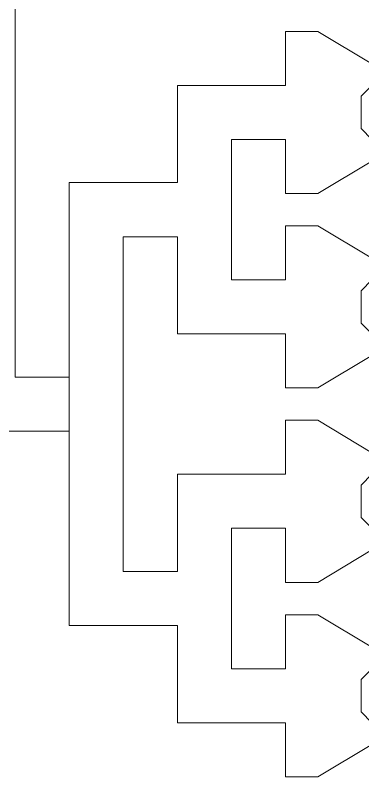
# Model space of a CAD drawing. Extents: x 1000 to 49000, y 2919 to 77300.
# Drawn here: x 37450 to 37772, y 64625 to 65330 of the extents above; entities that cross this region are included whole.
import ezdxf

# ---------------------------------------------------------------- set-up
doc = ezdxf.new("R2010")
doc.units = 13
doc.layers.add('Inner', color=4, linetype='Continuous', lineweight=0, true_color=0x00ffff)

msp = doc.modelspace()

# ---------------------------------------------------------------- linework, layer by layer
at = {"layer": 'Inner'}
for points in [[(37500, 64945), (37500, 64995), (37450, 64995), (37450, 65665), (37500, 65665), (37500, 65715), (37400, 65715)], [(37780, 64655), (37730, 64625), (37700, 64625), (37700, 64675), (37600, 64675), (37600, 64765), (37500, 64765), (37500, 64945), (37500, 64995), (37500, 65175), (37600, 65175), (37600, 65265), (37700, 65265), (37700, 65315), (37730, 65315), (37780, 65285)], [(37780, 65265), (37770, 65255), (37770, 65225), (37780, 65215)], [(37780, 65195), (37730, 65165), (37700, 65165), (37700, 65215), (37650, 65215), (37650, 65085), (37700, 65085), (37700, 65135), (37730, 65135), (37780, 65105)], [(37780, 65015), (37730, 64985), (37700, 64985), (37700, 65035), (37600, 65035), (37600, 65125), (37550, 65125), (37550, 64815), (37600, 64815), (37600, 64905), (37700, 64905), (37700, 64955), (37730, 64955), (37780, 64925)], [(37780, 65085), (37770, 65075), (37770, 65045), (37780, 65035)], [(37400, 64945), (37500, 64945)], [(37780, 64905), (37770, 64895), (37770, 64865), (37780, 64855)], [(37780, 64835), (37730, 64805), (37700, 64805), (37700, 64855), (37650, 64855), (37650, 64725), (37700, 64725), (37700, 64775), (37730, 64775), (37780, 64745)], [(37780, 64725), (37770, 64715), (37770, 64685), (37780, 64675)]]:
    msp.add_lwpolyline(points, dxfattribs=at)

doc.saveas('drawing.dxf')
